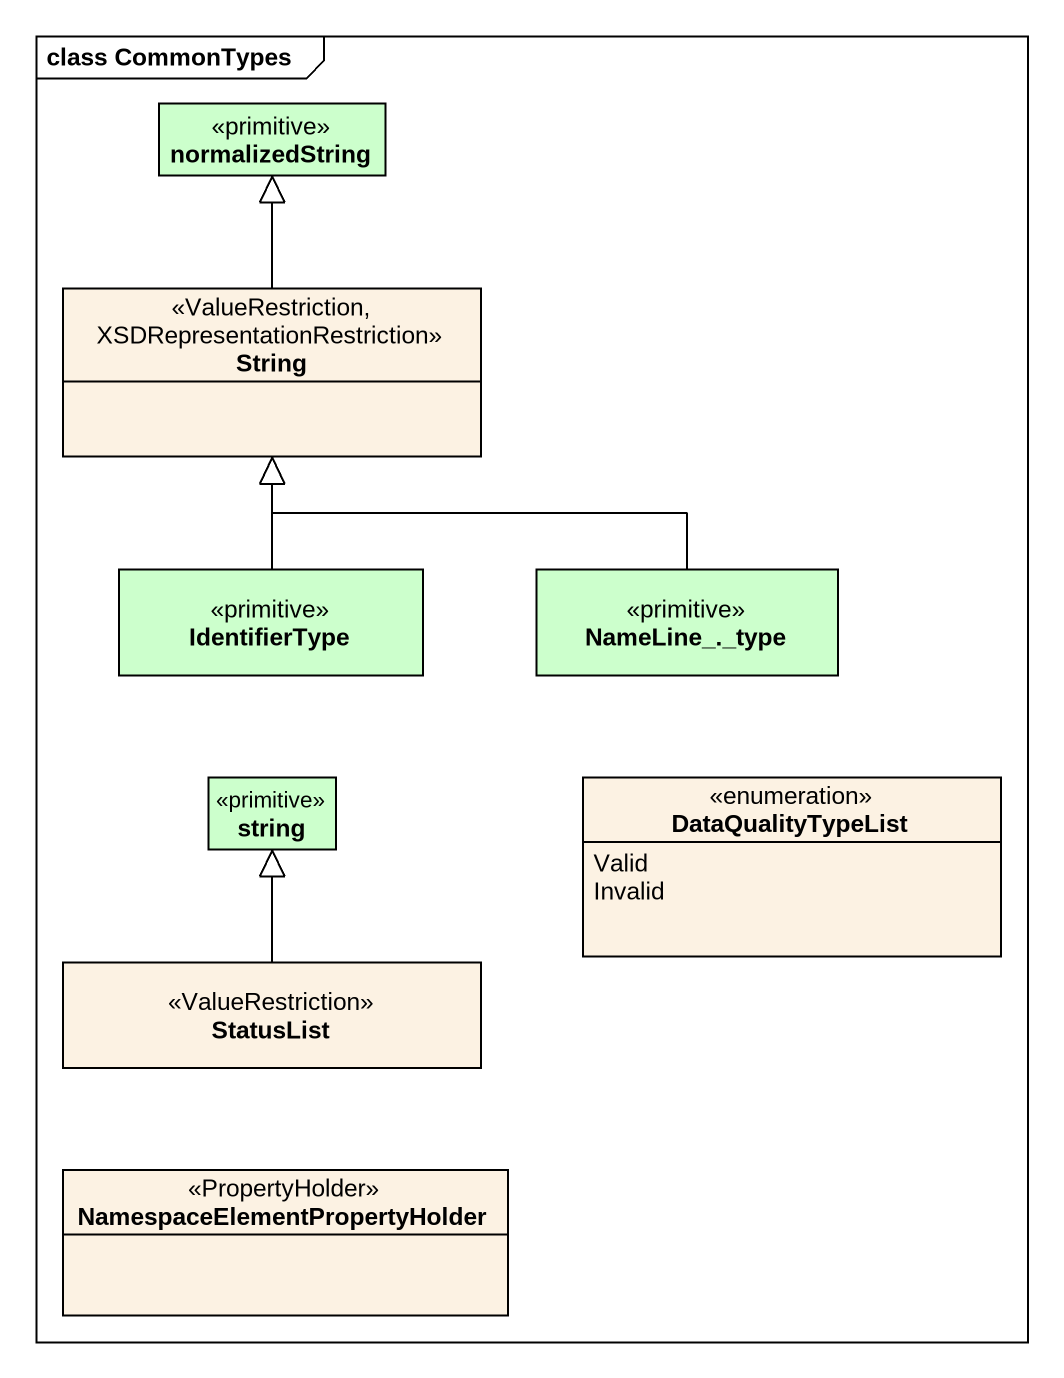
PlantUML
@startuml
mainframe class CommonTypes
hide circle
hide empty members
class normalizedString <<primitive>> #CCFFCC
class String <<ValueRestriction, XSDRepresentationRestriction>>
class IdentifierType <<primitive>> #CCFFCC
class "NameLine_._type" as NameLine_type <<primitive>> #CCFFCC
class string <<primitive>> #CCFFCC
enum DataQualityTypeList {
  Valid
  Invalid
}
class StatusList <<ValueRestriction>>
class "NamespaceElementPropertyHolder" as NamespaceElementPropertyHold <<PropertyHolder>>
String -up-|> normalizedString
IdentifierType -up-|> String
NameLine_type -up-|> String
StatusList -up-|> string
@enduml
